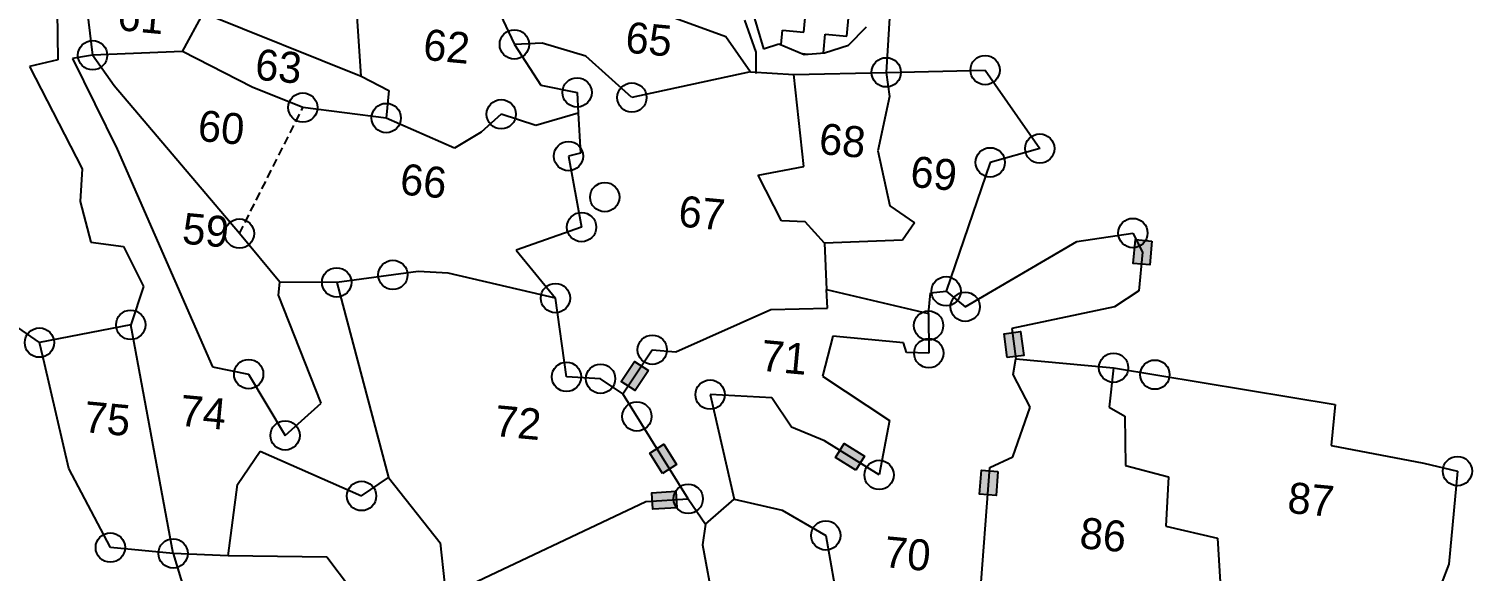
# Model space of a CAD drawing. Header units: metres. Extents: x 284554 to 287504, y 2026012 to 2031182.
# Drawn here: x 286424 to 287289, y 2029122 to 2029447 of the extents above; entities that cross this region are included whole.
import ezdxf
from ezdxf.enums import TextEntityAlignment as Align

# ---------------------------------------------------------------- set-up
doc = ezdxf.new("R2010")
doc.units = ezdxf.units.M
doc.linetypes.add('DASHED', pattern=[0.75, 0.5, -0.25])
for name, color, linetype in [('LINE_WATER', 4, 'Continuous'), ('OFF', 1, 'Continuous'), ('POLY_HATCH', 12, 'Continuous'), ('POLY_PARCEL', 6, 'Continuous'), ('POLY_SUBPARCEL', 6, 'DASHED'), ('TEXT_PARCEL', 7, 'Continuous'), ('V_BOUND_LINE', 7, 'Continuous')]:
    doc.layers.add(name, color=color, linetype=linetype)
doc.styles.add('TEXT_MAP', font='')
doc.styles.get('TEXT_MAP').set_extended_font_data('Kruti Dev 050')

msp = doc.modelspace()

# ---------------------------------------------------------------- hatches: boundary and pattern name
for points in [[(287085.76, 2029306.76), (287095.65, 2029305.83), (287096.99, 2029320.13), (287087.1, 2029321.05)], [(287018.26, 2029265.9), (287008.42, 2029264.58), (287010.33, 2029250.35), (287020.18, 2029251.67)], [(286779.14, 2029236.07), (286787.41, 2029230.57), (286795.36, 2029242.52), (286787.09, 2029248.02)], [(286804.73, 2029198.41), (286796.3, 2029193.16), (286803.89, 2029180.98), (286812.32, 2029186.23)], [(286912.64, 2029198.92), (286907.39, 2029190.49), (286919.59, 2029182.9), (286924.83, 2029191.34)], [(286993.74, 2029168.54), (287003.65, 2029167.8), (287004.72, 2029182.11), (286994.82, 2029182.86)], [(286797.45, 2029169.36), (286798.06, 2029159.45), (286812.39, 2029160.33), (286811.78, 2029170.24)]]:
    msp.add_hatch(color=256).paths.add_polyline_path(points)

# ---------------------------------------------------------------- linework, layer by layer
for points in [[(287096.99, 2029320.13), (287095.65, 2029305.83), (287085.76, 2029306.76), (287087.1, 2029321.05)], [(287010.33, 2029250.35), (287008.42, 2029264.58), (287018.26, 2029265.9), (287020.18, 2029251.67)], [(286795.36, 2029242.52), (286787.41, 2029230.57), (286779.14, 2029236.07), (286787.09, 2029248.02)], [(286803.89, 2029180.98), (286796.3, 2029193.16), (286804.73, 2029198.41), (286812.32, 2029186.23)], [(286919.59, 2029182.9), (286907.39, 2029190.49), (286912.64, 2029198.92), (286924.83, 2029191.34)], [(287004.72, 2029182.11), (287003.65, 2029167.8), (286993.74, 2029168.54), (286994.82, 2029182.86)], [(286812.39, 2029160.33), (286798.06, 2029159.45), (286797.45, 2029169.36), (286811.78, 2029170.24)]]:
    msp.add_lwpolyline(points, close=True)
for centre in [(286462.5, 2029431.48), (286715.1, 2029437.98), (286937.83, 2029421.24), (286997.08, 2029422.57), (286752.67, 2029409.22), (286785.54, 2029406.15), (286588.41, 2029400.12), (286707.24, 2029396.11), (286638.35, 2029393.87), (286747.53, 2029371.05), (287029.8, 2029375.54), (287000.16, 2029367.31), (286769.26, 2029346.46), (286755.39, 2029328.49), (286550.41, 2029324.64), (287085.58, 2029324.98), (286608.68, 2029295.41), (286642.34, 2029299.89), (286739.69, 2029285.99), (286973.7, 2029290.09), (286985.2, 2029280.76), (286485.3, 2029269.97), (286963.21, 2029269.56), (286430.62, 2029259.3), (286797.73, 2029255.06), (286963.32, 2029252.99), (286555.96, 2029240.49), (287074.04, 2029244.23), (287098.77, 2029240.12), (286746.33, 2029238.82), (286766.75, 2029237.7), (286832.32, 2029228.15), (286788.48, 2029215.12), (286577.79, 2029203.74), (286933.6, 2029180.03), (287280.01, 2029182.38), (286623.62, 2029167.44), (286819.24, 2029165.73), (286473.11, 2029136.54), (286901.66, 2029143.83), (286510.67, 2029133.02)]:
    msp.add_circle(centre, 8.78)
at = {"layer": 'LINE_WATER'}
for p, q in [((286859.91, 2029433.28), (286853.06, 2029452.47)), ((286859.99, 2029420.57), (286859.91, 2029433.28))]:
    msp.add_line(p, q, dxfattribs=at)
at = {"layer": 'OFF'}
msp.add_line((286516.39, 2029433.67), (286528.99, 2029456.95), dxfattribs=at)
at = {"layer": 'POLY_HATCH'}
for p, q in [((286856.69, 2029460.85), (286864.24, 2029435.3)), ((286915.16, 2029437.5), (286926.12, 2029448.4)), ((286864.24, 2029435.3), (286873.48, 2029438.41)), ((286873.48, 2029438.41), (286888.79, 2029432.01)), ((286888.79, 2029432.01), (286900.81, 2029432.88)), ((286900.81, 2029432.88), (286915.16, 2029437.5))]:
    msp.add_line(p, q, dxfattribs=at)
at = {"layer": 'POLY_HATCH', "linetype": 'Continuous'}
for p, q in [((286888.49, 2029445.38), (286889.69, 2029458.21)), ((286914.17, 2029442.98), (286915.37, 2029455.81)), ((286874.84, 2029437.84), (286875.66, 2029446.58)), ((286875.66, 2029446.58), (286888.49, 2029445.38)), ((286900.27, 2029432.84), (286901.33, 2029444.18)), ((286901.33, 2029444.18), (286914.17, 2029442.98)), ((286887.61, 2029432.51), (286891.12, 2029432.18))]:
    msp.add_line(p, q, dxfattribs=at)
at = {"layer": 'POLY_PARCEL'}
for p, q in [((286623.32, 2029418.94), (286619, 2029482.47)), ((286458.48, 2029464.62), (286462.5, 2029431.48)), ((286441.29, 2029457.92), (286441.71, 2029428.68)), ((286528.99, 2029456.95), (286623.32, 2029418.94)), ((286706.53, 2029456.14), (286715.1, 2029437.98)), ((286800.61, 2029457.6), (286841.85, 2029442.71)), ((286731.75, 2029438.79), (286715.1, 2029437.98)), ((286757.85, 2029430.83), (286731.75, 2029438.79)), ((286841.85, 2029442.71), (286856.46, 2029421.62)), ((286462.5, 2029431.48), (286450.47, 2029429.44)), ((286516.39, 2029433.67), (286462.5, 2029431.48)), ((286475.35, 2029413.22), (286462.5, 2029431.48)), ((286557.98, 2029412.43), (286516.39, 2029433.67)), ((286715.1, 2029437.98), (286730.98, 2029413.62)), ((286785.54, 2029406.15), (286757.85, 2029430.83)), ((286441.71, 2029428.68), (286424.77, 2029424.75)), ((286424.77, 2029424.75), (286456.14, 2029363.43)), ((286450.47, 2029429.44), (286477.18, 2029375.29)), ((286856.46, 2029421.62), (286785.54, 2029406.15)), ((286856.46, 2029421.62), (286882.6, 2029419.91)), ((286882.6, 2029419.91), (286937.83, 2029421.24)), ((286937.83, 2029421.24), (286939.78, 2029406.68)), ((286550.41, 2029324.64), (286475.35, 2029413.22)), ((286623.32, 2029418.94), (286639.88, 2029410.3)), ((286730.98, 2029413.62), (286752.67, 2029409.22)), ((286888.52, 2029364.92), (286882.6, 2029419.91)), ((286588.41, 2029400.12), (286557.98, 2029412.43)), ((286639.88, 2029410.3), (286638.35, 2029393.87)), ((286752.67, 2029409.22), (286753.4, 2029396.7)), ((286939.78, 2029406.68), (286932.8, 2029374.19)), ((286638.35, 2029393.87), (286588.41, 2029400.12)), ((286707.24, 2029396.11), (286695.19, 2029385.4)), ((286727.93, 2029389.44), (286707.24, 2029396.11)), ((286753.4, 2029396.7), (286727.93, 2029389.44)), ((286753.4, 2029396.7), (286754.79, 2029372.73)), ((286679.29, 2029375.84), (286638.35, 2029393.87)), ((286695.19, 2029385.4), (286679.29, 2029375.84)), ((286477.18, 2029375.29), (286534.27, 2029244.88)), ((286754.79, 2029372.73), (286747.53, 2029371.05)), ((286747.53, 2029371.05), (286755.39, 2029328.49)), ((286932.8, 2029374.19), (286939.98, 2029341.17)), ((286456.14, 2029363.43), (286455.1, 2029343.8)), ((286861.18, 2029359.58), (286888.52, 2029364.92)), ((286875.2, 2029332.24), (286861.18, 2029359.58)), ((286455.1, 2029343.8), (286461.51, 2029319.54)), ((286939.98, 2029341.17), (286954.83, 2029331.11)), ((286755.39, 2029328.49), (286716.22, 2029314.8)), ((286889.36, 2029331.7), (286875.2, 2029332.24)), ((286900.78, 2029318.8), (286889.36, 2029331.7)), ((286954.83, 2029331.11), (286947.54, 2029320.74)), ((286461.51, 2029319.54), (286481, 2029316.92)), ((286574.53, 2029295.56), (286550.41, 2029324.64)), ((286947.54, 2029320.74), (286900.78, 2029318.8)), ((286900.78, 2029318.8), (286902.14, 2029291.06)), ((286481, 2029316.92), (286492.97, 2029292.93)), ((286716.22, 2029314.8), (286739.69, 2029285.99)), ((286657.44, 2029301.9), (286608.68, 2029295.41)), ((286675.51, 2029301), (286657.44, 2029301.9)), ((286739.69, 2029285.99), (286675.51, 2029301)), ((286492.97, 2029292.93), (286485.3, 2029269.97)), ((286573.8, 2029287.74), (286574.53, 2029295.56)), ((286608.68, 2029295.41), (286574.53, 2029295.56)), ((286608.68, 2029295.41), (286639.66, 2029178.57)), ((286599.33, 2029223.03), (286573.8, 2029287.74)), ((286746.33, 2029238.82), (286739.69, 2029285.99)), ((286902.68, 2029279.96), (286902.14, 2029291.06)), ((286902.14, 2029291.06), (286963.16, 2029276.68)), ((286963.16, 2029276.68), (286964.33, 2029289.19)), ((286964.33, 2029289.19), (286973.7, 2029290.09)), ((286811.81, 2029253.74), (286868.66, 2029279.2)), ((286868.66, 2029279.2), (286902.68, 2029279.96)), ((286963.16, 2029276.68), (286963.32, 2029252.99)), ((286430.62, 2029259.3), (286415.06, 2029270.23)), ((286485.3, 2029269.97), (286430.62, 2029259.3)), ((286510.67, 2029133.02), (286485.3, 2029269.97)), ((286433.67, 2029246.73), (286430.62, 2029259.3)), ((286905.84, 2029263.1), (286899.66, 2029239.22)), ((286948.1, 2029259.15), (286905.84, 2029263.1)), ((286949.94, 2029253.46), (286948.1, 2029259.15)), ((286780.11, 2029228.56), (286797.73, 2029255.06)), ((286797.73, 2029255.06), (286811.81, 2029253.74)), ((286963.32, 2029252.99), (286949.94, 2029253.46)), ((287013.9, 2029240.18), (287015.43, 2029249.7)), ((286448.32, 2029183.82), (286433.67, 2029246.73)), ((286534.27, 2029244.88), (286555.96, 2029240.49)), ((286555.96, 2029240.49), (286577.79, 2029203.74)), ((287024.13, 2029220.59), (287013.9, 2029240.18)), ((287074.04, 2029244.23), (287071.29, 2029220.56)), ((286766.75, 2029237.7), (286746.33, 2029238.82)), ((286780.11, 2029228.56), (286766.75, 2029237.7)), ((286899.66, 2029239.22), (286939.8, 2029212.59)), ((286577.79, 2029203.74), (286599.33, 2029223.03)), ((286819.24, 2029165.73), (286780.11, 2029228.56)), ((286869.25, 2029226.28), (286832.32, 2029228.15)), ((286832.32, 2029228.15), (286846.85, 2029165.52)), ((286881.01, 2029208.61), (286869.25, 2029226.28)), ((287013.68, 2029190.87), (287024.13, 2029220.59)), ((287071.29, 2029220.56), (287080.67, 2029215.3)), ((287080.67, 2029215.3), (287081.19, 2029185.66)), ((286900.78, 2029200.46), (286881.01, 2029208.61)), ((286939.8, 2029212.59), (286933.6, 2029180.03)), ((286933.6, 2029180.03), (286900.78, 2029200.46)), ((286549.27, 2029174.39), (286562.93, 2029194.33)), ((286562.93, 2029194.33), (286623.62, 2029167.44)), ((286999.92, 2029184.48), (287013.68, 2029190.87)), ((286473.11, 2029136.54), (286448.32, 2029183.82)), ((286990.83, 2029063.66), (286999.92, 2029184.48)), ((287081.19, 2029185.66), (287106.88, 2029178.87)), ((286543.69, 2029131.52), (286549.27, 2029174.39)), ((286623.62, 2029167.44), (286639.66, 2029178.57)), ((286639.66, 2029178.57), (286670.73, 2029139.37)), ((287106.88, 2029178.87), (287105.23, 2029149.43)), ((286678.2, 2029109.48), (286793.83, 2029164.16)), ((286793.83, 2029164.16), (286819.24, 2029165.73)), ((286819.24, 2029165.73), (286829.66, 2029150.55)), ((286829.66, 2029150.55), (286846.85, 2029165.52)), ((286846.85, 2029165.52), (286875.44, 2029158.9)), ((286875.44, 2029158.9), (286901.66, 2029143.83)), ((286829.66, 2029150.55), (286827.71, 2029138.11)), ((287105.23, 2029149.43), (287136.35, 2029142.14)), ((286510.67, 2029133.02), (286473.11, 2029136.54)), ((286670.73, 2029139.37), (286673.23, 2029115.47)), ((286827.71, 2029138.11), (286849.9, 2029020.85)), ((286901.66, 2029143.83), (286906.78, 2029114.16)), ((287136.35, 2029142.14), (287139.29, 2029091.44)), ((286510.67, 2029133.02), (286525.21, 2029085.91)), ((286543.69, 2029131.52), (286510.67, 2029133.02)), ((286602.82, 2029130.73), (286543.69, 2029131.52)), ((286616.86, 2029112.06), (286602.82, 2029130.73))]:
    msp.add_line(p, q, dxfattribs=at)
at = {"layer": 'POLY_SUBPARCEL', "ltscale": 10}
msp.add_line((286550.41, 2029324.64), (286588.41, 2029400.12), dxfattribs=at)
at = {"layer": 'V_BOUND_LINE'}
for p, q in [((286954.09, 2029683.56), (286937.83, 2029421.24)), ((286937.83, 2029421.24), (286997.08, 2029422.57)), ((286997.08, 2029422.57), (287029.8, 2029375.54)), ((287029.8, 2029375.54), (287000.16, 2029367.31)), ((287000.16, 2029367.31), (286973.7, 2029290.09)), ((286985.2, 2029280.76), (287052.1, 2029319.86)), ((287052.1, 2029319.86), (287085.58, 2029324.98)), ((287085.58, 2029324.98), (287091.38, 2029313.44)), ((287091.38, 2029313.44), (287089.21, 2029290.28)), ((286973.7, 2029290.09), (286985.2, 2029280.76)), ((287089.21, 2029290.28), (287074.56, 2029280.66)), ((287074.56, 2029280.66), (287013, 2029267.79)), ((287013, 2029267.79), (287015.43, 2029249.7)), ((287015.43, 2029249.7), (287074.04, 2029244.23)), ((287074.04, 2029244.23), (287206.73, 2029222.21)), ((287206.73, 2029222.21), (287204.44, 2029197.69)), ((287204.44, 2029197.69), (287259.82, 2029187.01)), ((287259.82, 2029187.01), (287280.01, 2029182.38)), ((287280.01, 2029182.38), (287274.79, 2029126.53)), ((287274.79, 2029126.53), (287253.01, 2029070.03))]:
    msp.add_line(p, q, dxfattribs=at)

# ---------------------------------------------------------------- texts
at = {"layer": 'TEXT_PARCEL', "style": 'TEXT_MAP'}
for s, p in [('61', (286490.62, 2029445.34)), ('62', (286673.71, 2029427.57)), ('65', (286794.84, 2029431.88)), ('63', (286573.04, 2029415.66)), ('60', (286538.71, 2029378.99)), ('68', (286910.77, 2029371.15)), ('69', (286965.49, 2029351.46)), ('66', (286659.82, 2029346.89)), ('67', (286826.58, 2029327.72)), ('59', (286529.37, 2029317.43)), ('71', (286875.91, 2029241.25)), ('75', (286470.4, 2029204.5)), ('74', (286527.85, 2029208.34)), ('72', (286716.4, 2029202.15)), ('87', (287191.43, 2029156.1)), ('86', (287066.92, 2029134.97)), ('70', (286949.72, 2029123.62))]:
    msp.add_text(s, height=18.569, rotation=354.66138, dxfattribs=at).set_placement(p, align=Align.CENTER)

doc.saveas('drawing.dxf')
